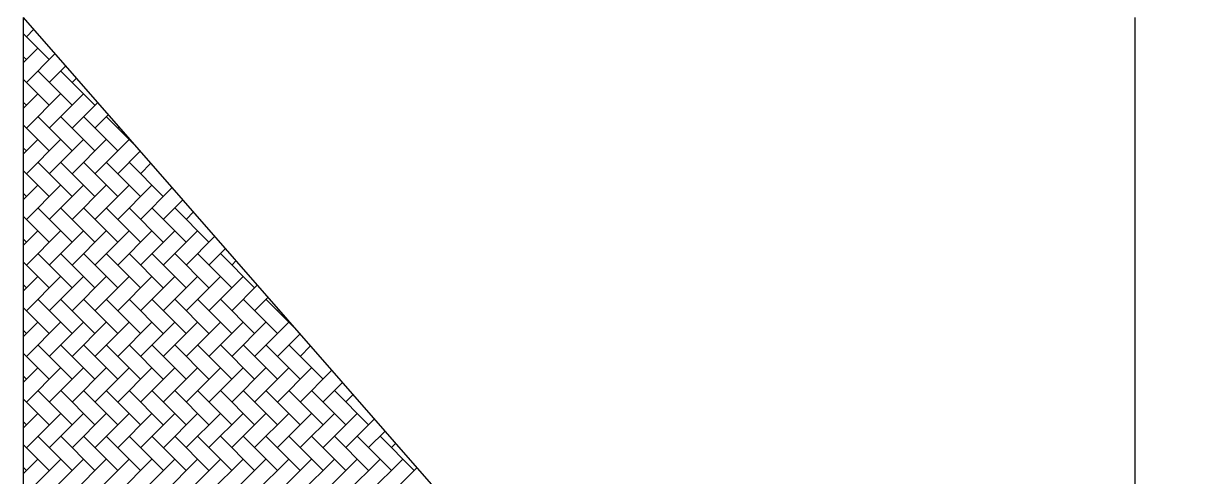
# Model space of a CAD drawing. Header units: inches. Extents: x 568057 to 582735, y 117431 to 202408.
# Drawn here: x 576090.5 to 576164.1, y 122631.1 to 122659.6 of the extents above; entities that cross this region are included whole.
import ezdxf

# ---------------------------------------------------------------- set-up
doc = ezdxf.new("R2010")
doc.units = ezdxf.units.IN
doc.header["$MEASUREMENT"] = 0
doc.linetypes.add('HIDDEN', pattern=[0.375, 0.25, -0.125])
for name, color, linetype in [('2', 1, 'Continuous'), ('PANEL', 3, 'Continuous'), ('win', 1, 'Continuous')]:
    doc.layers.add(name, color=color, linetype=linetype)

# ---------------------------------------------------------------- blocks, each defined once
blk = doc.blocks.new('panel80X70X200')
at = {"layer": 'PANEL', "lineweight": -2, "ltscale": 2}
for p, q in [((40, 0), (-40, -70)), ((-40, 0), (40, 0)), ((40, -70), (-40, -70))]:
    blk.add_line(p, q, dxfattribs=at)
at = {"layer": 'PANEL', "color": 30, "lineweight": -2, "ltscale": 2}
for p, q in [((-13.646, -47.547), (-11.491, -45.392)), ((-10.054, -46.829), (-11.671, -45.212)), ((-10.054, -48.266), (-12.209, -46.11)), ((-13.646, -48.984), (-11.491, -46.829)), ((-12.928, -46.829), (-13.203, -46.553)), ((-12.928, -48.266), (-13.97, -47.223)), ((-10.054, -49.702), (-12.209, -47.547)), ((-16.52, -50.421), (-14.364, -48.266)), ((-12.928, -49.702), (-14.736, -47.894)), ((-13.646, -50.421), (-11.491, -48.266)), ((-15.801, -49.702), (-16.269, -49.235)), ((-12.928, -51.139), (-15.083, -48.984)), ((-10.054, -51.139), (-12.209, -48.984)), ((-15.801, -51.139), (-17.035, -49.906)), ((-16.52, -51.858), (-14.364, -49.702)), ((-13.646, -51.858), (-11.491, -49.702)), ((-15.801, -52.576), (-17.801, -50.576)), ((-12.928, -52.576), (-15.083, -50.421)), ((-10.054, -52.576), (-12.209, -50.421)), ((-19.393, -53.294), (-17.238, -51.139)), ((-16.52, -53.294), (-14.364, -51.139)), ((-13.646, -53.294), (-11.491, -51.139)), ((-18.675, -52.576), (-19.334, -51.917)), ((-15.801, -54.013), (-17.957, -51.858)), ((-12.928, -54.013), (-15.083, -51.858)), ((-10.054, -54.013), (-12.209, -51.858)), ((-22.267, -54.731), (-20.286, -52.75)), ((-18.675, -54.013), (-20.1, -52.588)), ((-19.393, -54.731), (-17.238, -52.576)), ((-16.52, -54.731), (-14.364, -52.576)), ((-13.646, -54.731), (-11.491, -52.576)), ((-18.675, -55.45), (-20.83, -53.294)), ((-15.801, -55.45), (-17.957, -53.294)), ((-12.928, -55.45), (-15.083, -53.294)), ((-10.054, -55.45), (-12.209, -53.294)), ((-22.267, -56.168), (-20.112, -54.013)), ((-21.549, -54.013), (-21.633, -53.929)), ((-19.393, -56.168), (-17.238, -54.013)), ((-16.52, -56.168), (-14.364, -54.013)), ((-13.646, -56.168), (-11.491, -54.013)), ((-21.549, -55.45), (-22.399, -54.599)), ((-18.675, -56.887), (-20.83, -54.731)), ((-15.801, -56.887), (-17.957, -54.731)), ((-12.928, -56.887), (-15.083, -54.731)), ((-10.054, -56.887), (-12.209, -54.731)), ((-25.141, -57.605), (-22.985, -55.45)), ((-21.549, -56.887), (-23.165, -55.27)), ((-22.267, -57.605), (-20.112, -55.45)), ((-19.393, -57.605), (-17.238, -55.45)), ((-16.52, -57.605), (-14.364, -55.45)), ((-13.646, -57.605), (-11.491, -55.45)), ((-24.422, -56.887), (-24.698, -56.611)), ((-21.549, -58.323), (-23.704, -56.168)), ((-18.675, -58.323), (-20.83, -56.168)), ((-15.801, -58.323), (-17.957, -56.168)), ((-12.928, -58.323), (-15.083, -56.168)), ((-10.054, -58.323), (-12.209, -56.168)), ((-24.422, -58.323), (-25.464, -57.281)), ((-25.141, -59.042), (-22.985, -56.887)), ((-22.267, -59.042), (-20.112, -56.887)), ((-19.393, -59.042), (-17.238, -56.887)), ((-16.52, -59.042), (-14.364, -56.887)), ((-13.646, -59.042), (-11.491, -56.887)), ((-24.422, -59.76), (-26.231, -57.952)), ((-21.549, -59.76), (-23.704, -57.605)), ((-18.675, -59.76), (-20.83, -57.605)), ((-15.801, -59.76), (-17.957, -57.605)), ((-12.928, -59.76), (-15.083, -57.605)), ((-10.054, -59.76), (-12.209, -57.605)), ((-28.014, -60.479), (-25.859, -58.323)), ((-25.141, -60.479), (-22.985, -58.323)), ((-22.267, -60.479), (-20.112, -58.323)), ((-19.393, -60.479), (-17.238, -58.323)), ((-16.52, -60.479), (-14.364, -58.323)), ((-13.646, -60.479), (-11.491, -58.323)), ((-27.296, -59.76), (-27.763, -59.293)), ((-24.422, -61.197), (-26.578, -59.042)), ((-21.549, -61.197), (-23.704, -59.042)), ((-18.675, -61.197), (-20.83, -59.042)), ((-15.801, -61.197), (-17.957, -59.042)), ((-12.928, -61.197), (-15.083, -59.042)), ((-10.054, -61.197), (-12.209, -59.042)), ((-27.296, -61.197), (-28.53, -59.963)), ((-28.014, -61.916), (-25.859, -59.76)), ((-25.141, -61.916), (-22.985, -59.76)), ((-22.267, -61.916), (-20.112, -59.76)), ((-19.393, -61.916), (-17.238, -59.76)), ((-16.52, -61.916), (-14.364, -59.76)), ((-13.646, -61.916), (-11.491, -59.76)), ((-27.296, -62.634), (-29.296, -60.634)), ((-24.422, -62.634), (-26.578, -60.479)), ((-21.549, -62.634), (-23.704, -60.479)), ((-18.675, -62.634), (-20.83, -60.479)), ((-15.801, -62.634), (-17.957, -60.479)), ((-12.928, -62.634), (-15.083, -60.479)), ((-10.054, -62.634), (-12.209, -60.479)), ((-30.888, -63.352), (-28.733, -61.197)), ((-28.014, -63.352), (-25.859, -61.197)), ((-25.141, -63.352), (-22.985, -61.197)), ((-22.267, -63.352), (-20.112, -61.197)), ((-19.393, -63.352), (-17.238, -61.197)), ((-16.52, -63.352), (-14.364, -61.197)), ((-13.646, -63.352), (-11.491, -61.197)), ((-30.17, -62.634), (-30.829, -61.975)), ((-27.296, -64.071), (-29.451, -61.916)), ((-24.422, -64.071), (-26.578, -61.916)), ((-21.549, -64.071), (-23.704, -61.916)), ((-18.675, -64.071), (-20.83, -61.916)), ((-15.801, -64.071), (-17.957, -61.916)), ((-12.928, -64.071), (-15.083, -61.916)), ((-10.054, -64.071), (-12.209, -61.916)), ((-33.762, -64.789), (-31.781, -62.808)), ((-30.17, -64.071), (-31.595, -62.646)), ((-30.888, -64.789), (-28.733, -62.634)), ((-28.014, -64.789), (-25.859, -62.634)), ((-25.141, -64.789), (-22.985, -62.634)), ((-22.267, -64.789), (-20.112, -62.634)), ((-19.393, -64.789), (-17.238, -62.634)), ((-16.52, -64.789), (-14.364, -62.634)), ((-13.646, -64.789), (-11.491, -62.634)), ((-33.043, -64.071), (-33.128, -63.987)), ((-30.17, -65.508), (-32.325, -63.352)), ((-27.296, -65.508), (-29.451, -63.352)), ((-24.422, -65.508), (-26.578, -63.352)), ((-21.549, -65.508), (-23.704, -63.352)), ((-18.675, -65.508), (-20.83, -63.352)), ((-15.801, -65.508), (-17.957, -63.352)), ((-12.928, -65.508), (-15.083, -63.352)), ((-10.054, -65.508), (-12.209, -63.352)), ((-33.043, -65.508), (-33.894, -64.657)), ((-33.762, -66.226), (-31.607, -64.071)), ((-30.17, -66.944), (-32.325, -64.789)), ((-30.888, -66.226), (-28.733, -64.071)), ((-27.296, -66.944), (-29.451, -64.789)), ((-28.014, -66.226), (-25.859, -64.071)), ((-24.422, -66.944), (-26.578, -64.789)), ((-25.141, -66.226), (-22.985, -64.071)), ((-21.549, -66.944), (-23.704, -64.789)), ((-22.267, -66.226), (-20.112, -64.071)), ((-18.675, -66.944), (-20.83, -64.789)), ((-19.393, -66.226), (-17.238, -64.071)), ((-15.801, -66.944), (-17.957, -64.789)), ((-16.52, -66.226), (-14.364, -64.071)), ((-12.928, -66.944), (-15.083, -64.789)), ((-13.646, -66.226), (-11.491, -64.071)), ((-10.054, -66.944), (-12.209, -64.789)), ((-36.635, -67.663), (-34.48, -65.508)), ((-33.043, -66.944), (-34.66, -65.328)), ((-33.762, -67.663), (-31.607, -65.508)), ((-30.888, -67.663), (-28.733, -65.508)), ((-28.014, -67.663), (-25.859, -65.508)), ((-25.141, -67.663), (-22.985, -65.508)), ((-22.267, -67.663), (-20.112, -65.508)), ((-19.393, -67.663), (-17.238, -65.508)), ((-16.52, -67.663), (-14.364, -65.508)), ((-13.646, -67.663), (-11.491, -65.508)), ((-33.043, -68.381), (-35.199, -66.226)), ((-30.17, -68.381), (-32.325, -66.226)), ((-27.296, -68.381), (-29.451, -66.226)), ((-24.422, -68.381), (-26.578, -66.226)), ((-21.549, -68.381), (-23.704, -66.226)), ((-18.675, -68.381), (-20.83, -66.226)), ((-15.801, -68.381), (-17.957, -66.226)), ((-12.928, -68.381), (-15.083, -66.226)), ((-10.054, -68.381), (-12.209, -66.226)), ((-36.635, -69.1), (-34.48, -66.944)), ((-35.917, -66.944), (-36.193, -66.669)), ((-33.762, -69.1), (-31.607, -66.944)), ((-30.888, -69.1), (-28.733, -66.944)), ((-28.014, -69.1), (-25.859, -66.944)), ((-25.141, -69.1), (-22.985, -66.944)), ((-22.267, -69.1), (-20.112, -66.944)), ((-19.393, -69.1), (-17.238, -66.944)), ((-16.52, -69.1), (-14.364, -66.944)), ((-13.646, -69.1), (-11.491, -66.944)), ((-35.917, -68.381), (-36.959, -67.339)), ((-33.043, -69.818), (-35.199, -67.663)), ((-30.17, -69.818), (-32.325, -67.663)), ((-27.296, -69.818), (-29.451, -67.663)), ((-24.422, -69.818), (-26.578, -67.663)), ((-21.549, -69.818), (-23.704, -67.663)), ((-18.675, -69.818), (-20.83, -67.663)), ((-15.801, -69.818), (-17.957, -67.663)), ((-12.928, -69.818), (-15.083, -67.663)), ((-10.054, -69.818), (-12.209, -67.663)), ((-38.973, -70), (-37.354, -68.381)), ((-35.917, -69.818), (-37.725, -68.01)), ((-36.099, -70), (-34.48, -68.381)), ((-33.225, -70), (-31.607, -68.381)), ((-30.352, -70), (-28.733, -68.381)), ((-27.478, -70), (-25.859, -68.381)), ((-24.604, -70), (-22.985, -68.381)), ((-21.73, -70), (-20.112, -68.381)), ((-18.857, -70), (-17.238, -68.381)), ((-15.983, -70), (-14.364, -68.381)), ((-13.109, -70), (-11.491, -68.381)), ((-37.172, -70), (-38.072, -69.1)), ((-34.298, -70), (-35.199, -69.1)), ((-31.425, -70), (-32.325, -69.1)), ((-28.551, -70), (-29.451, -69.1)), ((-25.677, -70), (-26.578, -69.1)), ((-22.804, -70), (-23.704, -69.1)), ((-19.93, -70), (-20.83, -69.1)), ((-17.056, -70), (-17.957, -69.1)), ((-14.183, -70), (-15.083, -69.1)), ((-11.309, -70), (-12.209, -69.1)), ((-38.791, -69.818), (-39.258, -69.351)), ((-37.536, -70), (-37.354, -69.818)), ((-34.662, -70), (-34.48, -69.818)), ((-31.788, -70), (-31.607, -69.818)), ((-28.915, -70), (-28.733, -69.818)), ((-26.041, -70), (-25.859, -69.818)), ((-23.167, -70), (-22.985, -69.818)), ((-20.294, -70), (-20.112, -69.818)), ((-17.42, -70), (-17.238, -69.818)), ((-14.546, -70), (-14.364, -69.818)), ((-11.673, -70), (-11.491, -69.818))]:
    blk.add_line(p, q, dxfattribs=at)

msp = doc.modelspace()

# ---------------------------------------------------------------- linework, layer by layer
at = {"layer": '2', "color": 15, "ltscale": 2}
for radius, start, end in [(2388.471, 54.095392, 170.209684), (2333.471, 53.660122, 169.976571)]:
    msp.add_arc((575395.987, 121857.701), radius, start, end, dxfattribs=at)
at = {"layer": 'win', "color": 15, "linetype": 'HIDDEN', "ltscale": 50}
for radius, start, end in [(2383.471, 54.056467, 170.188944), (2338.471, 53.700348, 169.998224)]:
    msp.add_arc((575395.987, 121857.701), radius, start, end, dxfattribs=at)
at = {"layer": 'win', "color": 15}
for centre, radius, start, end in [((575393.506, 121868.077), 1644.008, 44.840333, 155.572342), ((575394.942, 121866.456), 1640.802, 44.914901, 155.541544), ((575394.942, 121866.456), 1635.802, 44.915571, 155.541544)]:
    msp.add_arc(centre, radius, start, end, dxfattribs=at)

# ---------------------------------------------------------------- block references
at = {"layer": 'PANEL', "rotation": 270.0067627410676}
msp.add_blockref('panel80X70X200', (576160.508, 122619.957), dxfattribs=at)

doc.saveas('drawing.dxf')
